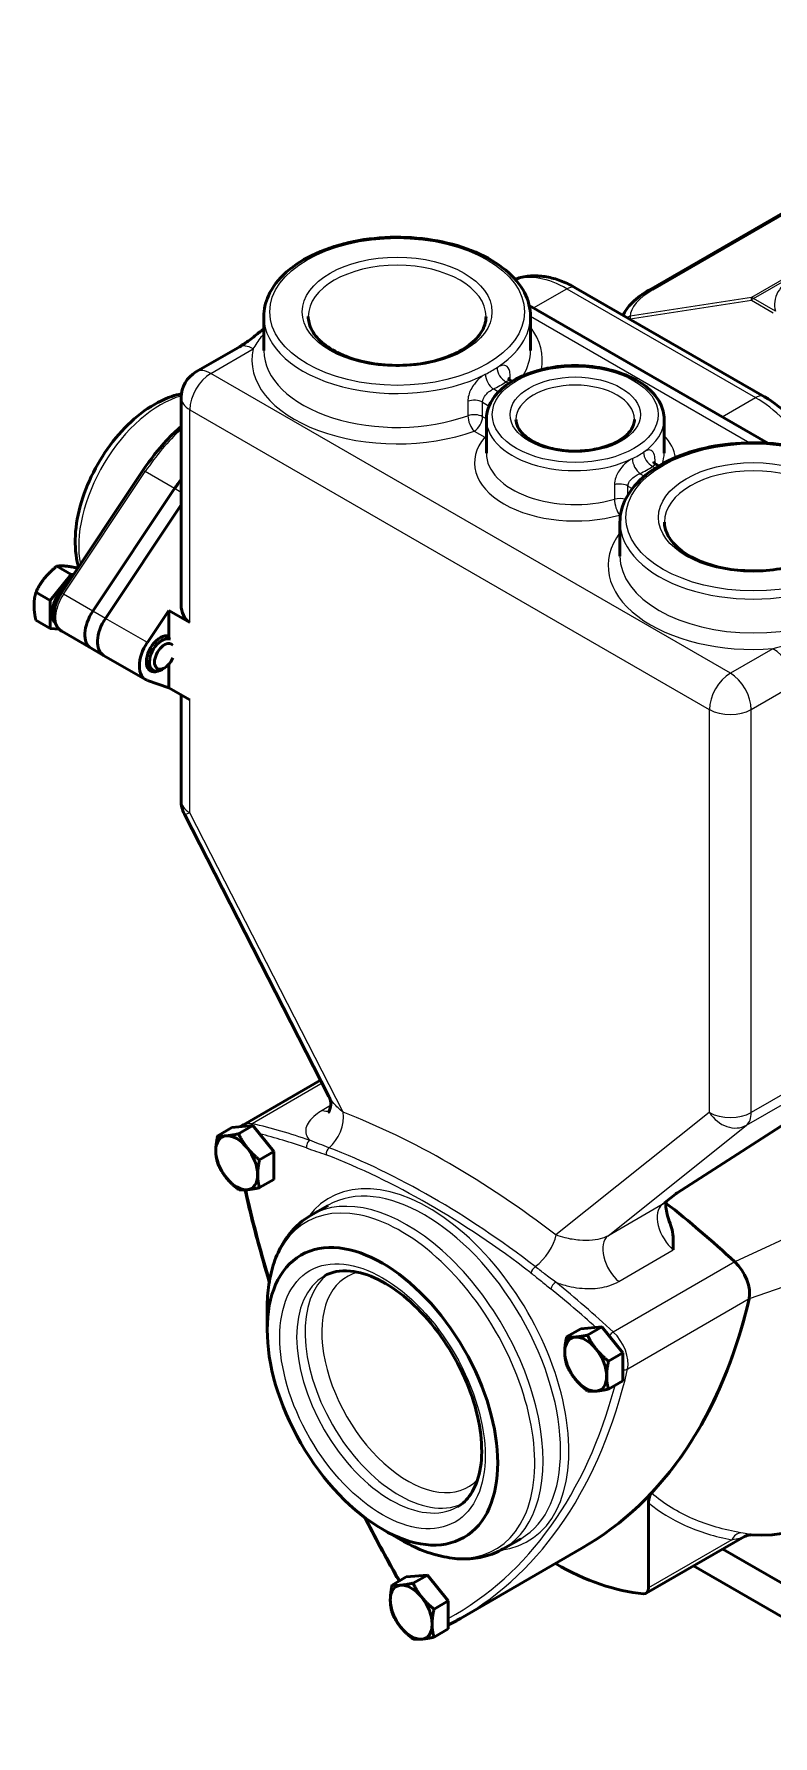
# Model space of a CAD drawing. Header units: millimetres. Extents: x 0 to 840, y 0 to 594.
# Drawn here: x 636.9 to 686.8, y 154.6 to 269.5 of the extents above; entities that cross this region are included whole.
import ezdxf

# ---------------------------------------------------------------- set-up
doc = ezdxf.new("R2010")
doc.units = ezdxf.units.MM
doc.header["$LTSCALE"] = 2
doc.layers.add('Co ban', color=7, linetype='Continuous', lineweight=50)
doc.layers.add('Lien manh', color=7, linetype='Continuous', lineweight=25, true_color=0x020305)

msp = doc.modelspace()

# ---------------------------------------------------------------- linework, layer by layer
at = {"layer": 'Co ban'}
for p, q in [((702.2, 265.93), (678.44, 252.22)), ((673.5, 252.36), (686.23, 245.02)), ((670.35, 251.18), (686.47, 241.88)), ((652.44, 248.14), (652.44, 250.43)), ((670.44, 248.14), (670.44, 250.43)), ((647.86, 246.69), (650.73, 248.35)), ((669.2, 246.06), (669.09, 246.12)), ((646.86, 244.96), (646.86, 230.97)), ((667.46, 241.2), (667.46, 243.49)), ((679.46, 241.2), (679.46, 243.49)), ((679.1, 240.34), (678.94, 240.43)), ((638.76, 231.75), (644.28, 240.03)), ((640.9, 230.53), (646.42, 238.82)), ((640.9, 230.53), (646.42, 238.82)), ((641.75, 230.04), (646.86, 237.71)), ((641.75, 230.04), (646.86, 237.71)), ((676.48, 234.26), (676.48, 236.55)), ((639.44, 233.01), (638.47, 233.57)), ((639.89, 233.44), (639.89, 233.44)), ((639.44, 233.01), (638.02, 231.25)), ((639.6, 233), (639.44, 233.01)), ((638.02, 231.25), (637.06, 231.81)), ((638.02, 231.25), (638.02, 229.37)), ((638.02, 229.37), (637.06, 229.92)), ((646.03, 230.59), (644.58, 228.41)), ((646.03, 230.59), (647.44, 229.77)), ((646.03, 230.59), (646.03, 228.85)), ((638.02, 229.37), (638.63, 229.31)), ((640.78, 228.04), (638.8, 229.18)), ((645.76, 228.86), (646.03, 228.71)), ((646.03, 228.85), (646.03, 228.7)), ((641.63, 227.55), (640.78, 228.04)), ((644.46, 225.91), (641.63, 227.55)), ((644.56, 226.78), (644.97, 226.54)), ((645.74, 226.7), (645.57, 226.6)), ((646.03, 226.94), (646.03, 225.36)), ((644.58, 225.86), (646.03, 225.36)), ((647.44, 224.54), (646.03, 225.36)), ((646.86, 224.88), (646.86, 217.74)), ((647.08, 216.83), (656.84, 197.76)), ((656.27, 198.86), (651.07, 195.85)), ((680.31, 191.23), (693.75, 199.89)), ((650.29, 195.67), (649.33, 195.11)), ((650.29, 195.67), (651.7, 195.8)), ((651.7, 195.8), (650.74, 195.24)), ((651.7, 195.8), (653.12, 194.04)), ((653.12, 194.04), (652.15, 193.48)), ((653.12, 194.04), (653.12, 192.15)), ((653.12, 192.15), (652.15, 191.6)), ((680.33, 191.24), (679.49, 190.57)), ((656.78, 190.4), (655.6, 189.72)), ((652.67, 182), (652.67, 183.45)), ((673.84, 182.07), (672.88, 181.52)), ((673.84, 182.07), (675.25, 182.2)), ((675.25, 182.2), (674.29, 181.64)), ((675.25, 182.2), (676.67, 180.44)), ((676.67, 180.44), (675.71, 179.88)), ((676.67, 180.44), (676.67, 178.55)), ((676.67, 178.55), (675.71, 178)), ((678.41, 164.57), (678.41, 170.31)), ((660.45, 168.53), (661.7, 167.81)), ((669.78, 167.89), (668.6, 167.21)), ((678.25, 164.21), (684.89, 168.04)), ((673.91, 167.25), (665.71, 162.51)), ((701.32, 156.86), (683.42, 167.19)), ((701.32, 154.57), (681.44, 166.05)), ((662.06, 165.32), (661.1, 164.76)), ((662.06, 165.32), (663.48, 165.44)), ((663.48, 165.44), (662.52, 164.89)), ((663.48, 165.44), (664.89, 163.69)), ((664.89, 163.69), (663.93, 163.13)), ((664.89, 163.69), (664.89, 161.8)), ((664.89, 161.8), (663.93, 161.24))]:
    msp.add_line(p, q, dxfattribs=at)
for centre, start, end in [((648.86, 244.96), 120, 180), ((648.86, 217.74), 180, 207.1084)]:
    msp.add_arc(centre, 2, start, end, dxfattribs=at)
for centre, major_axis, ratio, start_param, end_param in [((650.84, 234.99), (5, 8.66), 0.57735, 1.383219, 1.46053), ((650.84, 234.99), (5, 8.66), 0.57735, 1.383219, 1.46053), ((639.44, 231.12), (-0.9, -1.56), 0.57735, 4.078736, 6.070477), ((639.52, 231.08), (-0.9, -1.56), 0.57735, 4.317869, 5.77484), ((641.78, 229.77), (-1, -1.73), 0.57735, 4.602122, 6.283185), ((641.78, 229.77), (-1, -1.73), 0.57735, 4.602122, 6.283185), ((642.63, 229.28), (-1, -1.73), 0.57735, 4.602122, 6.283185), ((642.63, 229.28), (-1, -1.73), 0.57735, 4.602122, 6.283185), ((648.86, 231.9), (-1.51, -2.06), 0.636873, 5.566493, 6.351892), ((645.46, 227.65), (-0.67, -1.16), 0.57735, 3.287216, 7.042643), ((645.57, 227.58), (0.6, 1.04), 0.57735, 0.055671, 3.926828), ((645.46, 227.65), (-1, -1.73), 0.57735, 4.602122, 6.393452), ((645.74, 227.48), (-0.477, -0.827), 0.57735, 2.933329, 8.062246), ((650.61, 193.28), (-1, 1.73), 0.57735, 6.021386, 7.068583), ((650.61, 193.28), (-1, 1.73), 0.57735, 4.974188, 6.021386), ((650.61, 193.28), (-1, 1.73), 0.57735, 3.926991, 4.974188), ((650.61, 193.28), (1, -1.73), 0.57735, 3.926991, 4.974188), ((650.61, 193.28), (1, -1.73), 0.57735, 4.974188, 6.021386), ((650.61, 193.28), (1, -1.73), 0.57735, 6.021386, 7.068583), ((679.16, 192.87), (-1.17, 1.63), 0.505732, 3.044653, 3.115894), ((672.05, 146.7), (-30, 51.96), 0.57735, 5.206553, 5.319247), ((672.05, 146.7), (30, -51.96), 0.57735, 2.06496, 2.177654), ((683.82, 185.26), (-1, 1.73), 0.57735, 3.694626, 5.206553), ((683.82, 185.26), (1, -1.73), 0.57735, 0.553033, 2.06496), ((678.98, 188.21), (11, -19.05), 0.57735, 5.919449, 7.467285), ((643.91, 219.21), (30, -51.96), 0.57735, 0, 0.553033), ((643.91, 219.21), (30, -51.96), 0.57735, 0.171865, 0.553033), ((674.17, 179.68), (-1, 1.73), 0.57735, 6.021386, 7.068583), ((674.17, 179.68), (1, -1.73), 0.57735, 3.926991, 4.974188), ((674.17, 179.68), (-1, 1.73), 0.57735, 4.974188, 6.021386), ((674.17, 179.68), (-1, 1.73), 0.57735, 3.926991, 4.974188), ((674.17, 179.68), (1, -1.73), 0.57735, 4.974188, 6.021386), ((674.17, 179.68), (1, -1.73), 0.57735, 6.021386, 7.068583), ((672.05, 184.21), (11, -19.05), 0.57735, 5.502074, 5.894938), ((662.39, 162.93), (-1, 1.73), 0.57735, 6.021386, 7.068583), ((662.39, 162.93), (-1, 1.73), 0.57735, 4.974188, 6.021386), ((677.85, 164.9), (0.4, -0.693), 0.57735, 5.894938, 7.068583), ((662.39, 162.93), (1, -1.73), 0.57735, 3.926991, 4.974188), ((662.39, 162.93), (-1, 1.73), 0.57735, 3.926991, 4.974188), ((662.39, 162.93), (1, -1.73), 0.57735, 6.021386, 7.068583), ((662.39, 162.93), (1, -1.73), 0.57735, 4.974188, 6.021386)]:
    msp.add_ellipse(centre, major_axis=major_axis, ratio=ratio, start_param=start_param, end_param=end_param, dxfattribs=at)
msp.add_ellipse((660.45, 177.51), major_axis=(-5.5, 9.53), ratio=0.57735, dxfattribs=at)
for points, knots in [([(670.44, 250.43), (670.44, 250.98), (670.3, 251.54), (669.74, 252.6), (669.31, 253.1), (668.21, 254.03), (667.52, 254.44), (665.96, 255.11), (665.09, 255.37), (663.25, 255.71), (662.29, 255.8), (660.37, 255.78), (659.42, 255.69), (657.6, 255.32), (656.74, 255.05), (655.2, 254.35), (654.53, 253.93), (653.43, 252.96), (653.01, 252.42), (652.55, 251.38), (652.44, 250.91), (652.44, 250.43)], [3.926991, 3.926991, 3.926991, 3.926991, 4.221448, 4.221448, 4.531175, 4.531175, 4.856696, 4.856696, 5.184125, 5.184125, 5.510305, 5.510305, 5.835959, 5.835959, 6.162221, 6.162221, 6.489712, 6.489712, 6.81462, 6.81462, 7.068583, 7.068583, 7.068583, 7.068583]), ([(669.41, 252.94), (669.53, 252.99), (669.65, 253.03), (670.07, 253.14), (670.39, 253.18), (671.02, 253.18), (671.33, 253.15), (671.96, 253.02), (672.28, 252.93), (672.89, 252.69), (673.2, 252.54), (673.5, 252.36)], [5.591905, 5.591905, 5.591905, 5.591905, 5.6548668, 5.6548668, 5.8119464, 5.8119464, 5.969026, 5.969026, 6.1261057, 6.1261057, 6.2831853, 6.2831853, 6.2831853, 6.2831853]), ([(676.69, 250.52), (676.75, 250.65), (676.83, 250.78), (677.03, 251.08), (677.16, 251.24), (677.47, 251.54), (677.65, 251.69), (678.02, 251.96), (678.22, 252.09), (678.44, 252.22)], [-0.5830858, -0.5830858, -0.5830858, -0.5830858, -0.4712389, -0.4712389, -0.3141593, -0.3141593, -0.1570796, -0.1570796, 0, 0, 0, 0]), ([(650.73, 248.35), (650.93, 248.46), (651.15, 248.61), (651.62, 248.95), (651.86, 249.14), (652.22, 249.43), (652.33, 249.52), (652.44, 249.61)], [0, 0, 0, 0, 0.2929823, 0.2929823, 0.5859645, 0.5859645, 0.7087972, 0.7087972, 0.7087972, 0.7087972]), ([(667.44, 250.43), (667.44, 250.06), (667.32, 249.68), (666.86, 248.99), (666.54, 248.67), (665.74, 248.12), (665.27, 247.88), (664.21, 247.49), (663.63, 247.34), (662.39, 247.15), (661.75, 247.12), (660.47, 247.16), (659.83, 247.24), (658.64, 247.5), (658.09, 247.68), (657.12, 248.14), (656.7, 248.4), (656.04, 248.98), (655.79, 249.29), (655.51, 249.88), (655.44, 250.15), (655.44, 250.43)], [2.356194, 2.356194, 2.356194, 2.356194, 2.727063, 2.727063, 3.050698, 3.050698, 3.359675, 3.359675, 3.669476, 3.669476, 3.981108, 3.981108, 4.293246, 4.293246, 4.604351, 4.604351, 4.913448, 4.913448, 5.224177, 5.224177, 5.497787, 5.497787, 5.497787, 5.497787]), ([(679.46, 243.49), (679.46, 243.86), (679.37, 244.23), (679.01, 244.94), (678.73, 245.28), (678.01, 245.9), (677.56, 246.18), (676.52, 246.64), (675.94, 246.82), (674.72, 247.06), (674.08, 247.12), (672.8, 247.12), (672.16, 247.06), (670.95, 246.81), (670.37, 246.63), (669.34, 246.17), (668.88, 245.88), (668.14, 245.22), (667.85, 244.85), (667.54, 244.14), (667.46, 243.81), (667.46, 243.49)], [3.926991, 3.926991, 3.926991, 3.926991, 4.210596, 4.210596, 4.513795, 4.513795, 4.841058, 4.841058, 5.172336, 5.172336, 5.501804, 5.501804, 5.830422, 5.830422, 6.159927, 6.159927, 6.491222, 6.491222, 6.818098, 6.818098, 7.068583, 7.068583, 7.068583, 7.068583]), ([(668.93, 246.28), (668.93, 246.28), (668.94, 246.27), (668.95, 246.25), (668.96, 246.23), (669.01, 246.18), (669.04, 246.15), (669.09, 246.12), (669.09, 246.12), (669.09, 246.12)], [-0.4813222, -0.4813222, -0.4813222, -0.4813222, -0.4437241, -0.4437241, -0.380666, -0.380666, -0.317608, -0.317608, -0.3160527, -0.3160527, -0.3160527, -0.3160527]), ([(639.95, 233.52), (639.91, 233.63), (639.88, 233.74), (639.71, 234.49), (639.68, 235.19), (639.8, 236.65), (639.97, 237.43), (640.48, 238.97), (640.82, 239.73), (641.64, 241.18), (642.12, 241.86), (643.18, 243.08), (643.76, 243.62), (644.98, 244.49), (645.61, 244.83), (646.45, 245.11), (646.66, 245.17), (646.87, 245.21)], [1.285501, 1.285501, 1.285501, 1.285501, 1.345461, 1.345461, 1.673659, 1.673659, 2.011229, 2.011229, 2.346303, 2.346303, 2.679923, 2.679923, 3.014833, 3.014833, 3.352346, 3.352346, 3.462638, 3.462638, 3.462638, 3.462638]), ([(686.23, 245.02), (686.88, 244.64), (687.51, 244.14), (688.68, 242.99), (689.22, 242.32), (689.77, 241.48), (689.85, 241.35), (689.93, 241.22)], [0, 0, 0, 0, 0.3446284, 0.3446284, 0.6885235, 0.6885235, 0.7492539, 0.7492539, 0.7492539, 0.7492539]), ([(644.28, 240.03), (644.77, 240.76), (645.31, 241.45), (646.2, 242.41), (646.52, 242.72), (646.86, 243.01)], [2.4664611, 2.4664611, 2.4664611, 2.4664611, 2.7365137, 2.7365137, 2.8830898, 2.8830898, 2.8830898, 2.8830898]), ([(677.46, 243.49), (677.46, 243.24), (677.38, 242.98), (677.04, 242.52), (676.82, 242.32), (676.28, 241.97), (675.96, 241.81), (675.25, 241.57), (674.86, 241.47), (674.04, 241.36), (673.6, 241.33), (672.75, 241.37), (672.33, 241.42), (671.54, 241.6), (671.17, 241.73), (670.54, 242.03), (670.27, 242.2), (669.84, 242.58), (669.69, 242.77), (669.5, 243.14), (669.46, 243.32), (669.46, 243.49)], [2.356194, 2.356194, 2.356194, 2.356194, 2.760175, 2.760175, 3.079203, 3.079203, 3.382363, 3.382363, 3.68756, 3.68756, 3.995384, 3.995384, 4.303834, 4.303834, 4.610675, 4.610675, 4.914465, 4.914465, 5.220027, 5.220027, 5.497787, 5.497787, 5.497787, 5.497787]), ([(694.48, 236.55), (694.48, 237.1), (694.34, 237.66), (693.78, 238.72), (693.36, 239.22), (692.25, 240.15), (691.56, 240.56), (690, 241.23), (689.13, 241.49), (687.3, 241.83), (686.33, 241.92), (684.41, 241.9), (683.46, 241.81), (681.64, 241.44), (680.78, 241.17), (679.25, 240.47), (678.57, 240.05), (677.48, 239.08), (677.06, 238.54), (676.59, 237.5), (676.48, 237.03), (676.48, 236.55)], [3.926991, 3.926991, 3.926991, 3.926991, 4.221448, 4.221448, 4.531175, 4.531175, 4.856696, 4.856696, 5.184125, 5.184125, 5.510305, 5.510305, 5.835959, 5.835959, 6.162221, 6.162221, 6.489712, 6.489712, 6.81462, 6.81462, 7.068583, 7.068583, 7.068583, 7.068583]), ([(678.75, 240.63), (678.75, 240.63), (678.75, 240.63), (678.76, 240.61), (678.77, 240.59), (678.81, 240.53), (678.85, 240.49), (678.91, 240.45), (678.92, 240.44), (678.94, 240.43)], [-0.4828987, -0.4828987, -0.4828987, -0.4828987, -0.4519325, -0.4519325, -0.3980173, -0.3980173, -0.3346924, -0.3346924, -0.3181635, -0.3181635, -0.3181635, -0.3181635]), ([(691.48, 236.55), (691.48, 236.17), (691.37, 235.8), (690.9, 235.11), (690.58, 234.79), (689.78, 234.24), (689.31, 234), (688.26, 233.61), (687.67, 233.46), (686.44, 233.27), (685.79, 233.24), (684.51, 233.28), (683.87, 233.35), (682.68, 233.62), (682.13, 233.8), (681.16, 234.25), (680.74, 234.52), (680.08, 235.1), (679.83, 235.41), (679.55, 236), (679.48, 236.27), (679.48, 236.55)], [2.356194, 2.356194, 2.356194, 2.356194, 2.727063, 2.727063, 3.050698, 3.050698, 3.359675, 3.359675, 3.669476, 3.669476, 3.981108, 3.981108, 4.293246, 4.293246, 4.604351, 4.604351, 4.913448, 4.913448, 5.224177, 5.224177, 5.497787, 5.497787, 5.497787, 5.497787]), ([(638.8, 229.18), (638.69, 229.24), (638.6, 229.33), (638.44, 229.54), (638.38, 229.67), (638.29, 229.96), (638.27, 230.14), (638.28, 230.5), (638.31, 230.69), (638.42, 231.07), (638.49, 231.26), (638.64, 231.55), (638.7, 231.65), (638.76, 231.75)], [0.785398, 0.785398, 0.785398, 0.785398, 1.022937, 1.022937, 1.284473, 1.284473, 1.602785, 1.602785, 1.938998, 1.938998, 2.27521, 2.27521, 2.466461, 2.466461, 2.466461, 2.466461]), ([(656.78, 196.67), (656.78, 196.67), (656.8, 196.69), (656.86, 196.78), (656.9, 196.86), (656.96, 197.11), (656.97, 197.29), (656.92, 197.58), (656.88, 197.68), (656.84, 197.76)], [0.3327074, 0.3327074, 0.3327074, 0.3327074, 0.4762892, 0.4762892, 0.6381302, 0.6381302, 0.83512, 0.83512, 0.9849492, 0.9849492, 0.9849492, 0.9849492]), ([(651.17, 191.45), (651.42, 190.34), (651.69, 189.23), (652.25, 187.15), (652.52, 186.19), (652.81, 185.22)], [1.8579973, 1.8579973, 1.8579973, 1.8579973, 1.9196547, 1.9196547, 1.9728232, 1.9728232, 1.9728232, 1.9728232]), ([(655.6, 189.72), (655.22, 189.5), (654.87, 189.23), (654.24, 188.59), (653.96, 188.23), (653.49, 187.43), (653.29, 187), (652.98, 186.07), (652.87, 185.58), (652.71, 184.54), (652.67, 184), (652.67, 183.45)], [0.7853982, 0.7853982, 0.7853982, 0.7853982, 0.9424778, 0.9424778, 1.0995574, 1.0995574, 1.2566371, 1.2566371, 1.4137167, 1.4137167, 1.5707963, 1.5707963, 1.5707963, 1.5707963]), ([(679.86, 189.18), (679.78, 189.39), (679.71, 189.59), (679.62, 189.96), (679.59, 190.13), (679.57, 190.4), (679.58, 190.5), (679.59, 190.61), (679.59, 190.64), (679.6, 190.66)], [4.1480289, 4.1480289, 4.1480289, 4.1480289, 4.3931858, 4.3931858, 4.6252231, 4.6252231, 4.8387786, 4.8387786, 4.9271894, 4.9271894, 4.9271894, 4.9271894]), ([(679.86, 189.18), (679.94, 188.98), (679.99, 188.79), (680.1, 188.16), (680.08, 187.71), (680.07, 187.39), (680.07, 187.39), (680.07, 187.39)], [1.8201805, 1.8201805, 1.8201805, 1.8201805, 1.9457169, 1.9457169, 2.2612617, 2.2612617, 2.2621905, 2.2621905, 2.2621905, 2.2621905]), ([(656.52, 185.63), (657, 185.91), (657.59, 186.04), (658.86, 185.91), (659.5, 185.72), (660.8, 185.08), (661.46, 184.64), (662.74, 183.54), (663.37, 182.89), (664.53, 181.42), (665.06, 180.6), (665.96, 178.9), (666.33, 178.02), (666.87, 176.28), (667.04, 175.42), (667.18, 173.84), (667.15, 173.1), (666.9, 171.84), (666.68, 171.31), (666.16, 170.52), (665.86, 170.24), (665.52, 170.05)], [5.497787, 5.497787, 5.497787, 5.497787, 5.890039, 5.890039, 6.211054, 6.211054, 6.516144, 6.516144, 6.822836, 6.822836, 7.131902, 7.131902, 7.441565, 7.441565, 7.749818, 7.749818, 8.055368, 8.055368, 8.362672, 8.362672, 8.63938, 8.63938, 8.63938, 8.63938]), ([(678.6, 170.97), (678.54, 170.91), (678.5, 170.82), (678.43, 170.59), (678.41, 170.45), (678.41, 170.31)], [0, 0, 0, 0, 0.1084987, 0.1084987, 0.2220256, 0.2220256, 0.2220256, 0.2220256]), ([(659.25, 169.33), (659.29, 169.27), (659.32, 169.21), (660.06, 167.76), (660.8, 166.39), (661.57, 165.04)], [2.26576781, 2.26576781, 2.26576781, 2.26576781, 2.26913553, 2.26913553, 2.34744061, 2.34744061, 2.34744061, 2.34744061]), ([(685.28, 168.15), (685.28, 168.15), (685.27, 168.15), (685.25, 168.15), (685.24, 168.15), (685.22, 168.14), (685.2, 168.14), (685.16, 168.14), (685.13, 168.13), (685.04, 168.11), (684.98, 168.09), (684.89, 168.04)], [-0.01991464, -0.01991464, -0.01991464, -0.01991464, -0.01280052, -0.01280052, -0.00568641, -0.00568641, 0.00142771, 0.00142771, 0.00854182, 0.00854182, 0.01565593, 0.01565593, 0.01565593, 0.01565593]), ([(661.7, 167.81), (662.18, 167.53), (662.67, 167.29), (663.64, 166.91), (664.13, 166.77), (665.09, 166.57), (665.56, 166.52), (666.49, 166.53), (666.94, 166.59), (667.81, 166.82), (668.22, 166.99), (668.6, 167.21)], [3.1415927, 3.1415927, 3.1415927, 3.1415927, 3.2986723, 3.2986723, 3.4557519, 3.4557519, 3.6128316, 3.6128316, 3.7699112, 3.7699112, 3.9269908, 3.9269908, 3.9269908, 3.9269908]), ([(664.89, 162.06), (664.92, 162.08), (664.96, 162.1), (665.05, 162.14), (665.11, 162.18), (665.23, 162.24), (665.29, 162.27), (665.41, 162.34), (665.47, 162.37), (665.59, 162.44), (665.65, 162.48), (665.71, 162.51)], [3.90038227, 3.90038227, 3.90038227, 3.90038227, 3.90344309, 3.90344309, 3.90933002, 3.90933002, 3.91521695, 3.91521695, 3.92110388, 3.92110388, 3.92699082, 3.92699082, 3.92699082, 3.92699082])]:
    msp.add_open_spline(points, degree=3, knots=knots, dxfattribs=at)
for points in [[(638.47, 233.57), (637.97, 233.17), (637.64, 232.76)], [(639.06, 233.58), (638.73, 233.61), (638.47, 233.57)], [(639.89, 233.44), (639.38, 233.55), (639.06, 233.58)], [(637.64, 232.76), (637.31, 232.35), (637.06, 231.81)], [(637.06, 231.81), (636.93, 231.37), (636.93, 230.94)], [(636.93, 230.94), (636.93, 230.5), (637.06, 229.92)], [(649.2, 194.1), (649.2, 194.54), (649.33, 195.11)], [(649.33, 195.11), (649.58, 195.07), (649.91, 195.1)], [(649.91, 195.1), (650.23, 195.13), (650.74, 195.24)], [(650.74, 195.24), (650.99, 194.7), (651.32, 194.29)], [(651.32, 194.29), (651.65, 193.88), (652.15, 193.48)], [(649.33, 193.23), (649.2, 193.66), (649.2, 194.1)], [(649.91, 192.28), (649.58, 192.68), (649.33, 193.23)], [(652.15, 193.48), (652.03, 192.9), (652.03, 192.47)], [(650.74, 191.47), (650.23, 191.87), (649.91, 192.28)], [(652.03, 192.47), (652.03, 192.03), (652.15, 191.6)], [(651.32, 191.46), (650.99, 191.43), (650.74, 191.47)], [(652.15, 191.6), (651.65, 191.49), (651.32, 191.46)], [(673.46, 181.51), (673.79, 181.54), (674.29, 181.64)], [(674.29, 181.64), (674.54, 181.1), (674.87, 180.69)], [(672.75, 180.5), (672.75, 180.94), (672.88, 181.52)], [(672.88, 179.63), (672.75, 180.06), (672.75, 180.5)], [(672.88, 181.52), (673.13, 181.48), (673.46, 181.51)], [(674.87, 180.69), (675.2, 180.28), (675.71, 179.88)], [(673.46, 178.68), (673.13, 179.09), (672.88, 179.63)], [(675.71, 179.88), (675.58, 179.3), (675.58, 178.87)], [(674.29, 177.87), (673.79, 178.27), (673.46, 178.68)], [(675.58, 178.87), (675.58, 178.43), (675.71, 178)], [(674.87, 177.86), (674.54, 177.83), (674.29, 177.87)], [(675.71, 178), (675.2, 177.89), (674.87, 177.86)], [(660.98, 163.75), (660.98, 164.18), (661.1, 164.76)], [(661.1, 164.76), (661.35, 164.72), (661.68, 164.75)], [(661.68, 164.75), (662.01, 164.78), (662.52, 164.89)], [(662.52, 164.89), (662.77, 164.34), (663.1, 163.94)], [(661.1, 162.88), (660.98, 163.31), (660.98, 163.75)], [(663.1, 163.94), (663.43, 163.53), (663.93, 163.13)], [(661.68, 161.92), (661.35, 162.33), (661.1, 162.88)], [(663.93, 163.13), (663.8, 162.55), (663.8, 162.11)], [(663.8, 162.11), (663.8, 161.68), (663.93, 161.24)], [(662.52, 161.12), (662.01, 161.52), (661.68, 161.92)], [(663.1, 161.11), (662.77, 161.08), (662.52, 161.12)], [(663.93, 161.24), (663.43, 161.14), (663.1, 161.11)]]:
    msp.add_rational_spline(points, [1, 1.0379548493, 1], degree=2, dxfattribs=at)
for points in [[(651.07, 195.85), (651.01, 195.82), (650.95, 195.77), (650.89, 195.72)], [(685.28, 168.15), (685.3, 168.15), (685.32, 168.15), (685.35, 168.14)]]:
    msp.add_open_spline(points, degree=3, dxfattribs=at)
at = {"layer": 'Lien manh'}
for p, q in [((716.17, 269.51), (685.35, 251.71)), ((685.49, 251.65), (716.17, 269.36)), ((678.69, 252.24), (702.45, 265.96)), ((670.65, 251.01), (672.9, 252.3)), ((672.9, 252.3), (685.63, 244.96)), ((685.35, 251.71), (677.17, 250.45)), ((677.17, 250.28), (685.35, 251.54)), ((685.35, 251.54), (686.82, 250.69)), ((686.97, 250.8), (685.49, 251.65)), ((670.44, 250.46), (685.25, 241.91)), ((648.86, 246.59), (651.73, 248.25)), ((683.93, 226.34), (648.86, 246.59)), ((667.4, 246.53), (667.4, 246.53)), ((668.78, 246.02), (668.98, 245.91)), ((669.07, 246.13), (669.07, 246.36)), ((668.25, 245.35), (667.93, 245.54)), ((683.38, 243.66), (685.63, 244.96)), ((647.44, 244.14), (682.51, 223.89)), ((647.44, 229.77), (647.44, 244.14)), ((666.22, 244.71), (666.22, 243.74)), ((667.21, 243.67), (667.21, 244.65)), ((667.21, 244.65), (667.65, 244.39)), ((666.64, 242.69), (667.36, 242.28)), ((667.46, 243.52), (667.21, 243.67)), ((678.68, 240.31), (678.87, 240.2)), ((678.85, 240.5), (678.85, 240.65)), ((638.92, 231.68), (644.44, 239.96)), ((646.42, 238.82), (644.44, 239.96)), ((678.12, 239.65), (677.83, 239.82)), ((646.86, 238.56), (646.42, 238.82)), ((676.1, 239.07), (676.1, 238.09)), ((677.02, 238.39), (677.02, 238.98)), ((677.02, 238.98), (677.31, 238.81)), ((676.46, 237.02), (676.51, 236.99)), ((640.9, 230.53), (638.92, 231.68)), ((641.75, 230.04), (640.9, 230.53)), ((644.58, 228.41), (641.75, 230.04)), ((686.8, 228), (683.93, 226.34)), ((685.34, 223.89), (688.22, 225.55)), ((647.44, 216.92), (647.44, 224.54)), ((682.51, 223.89), (682.51, 196.67)), ((685.34, 196.67), (685.34, 223.89)), ((657.79, 196.7), (647.44, 216.92)), ((699.48, 204.84), (685.34, 196.67)), ((685.01, 195.82), (699.15, 203.98)), ((693.66, 199.84), (680.25, 191.2)), ((656.38, 198.65), (651.66, 195.92)), ((656.95, 197.14), (656.39, 196.81)), ((682.51, 196.67), (672.16, 188.41)), ((675.65, 188.33), (685.01, 195.82)), ((680.25, 191.2), (679.32, 190.46)), ((679.32, 190.46), (675.65, 188.33)), ((692.11, 190.25), (684.23, 186.59)), ((676.4, 185.26), (680.07, 187.39)), ((684.23, 186.59), (676.03, 181.85)), ((693.31, 186.91), (685.2, 184.09)), ((685.2, 184.09), (677, 179.35)), ((684.04, 167.82), (678.41, 164.57))]:
    msp.add_line(p, q, dxfattribs=at)
for centre, major_axis in [((661.44, 250.75), (-8.6, 0)), ((661.44, 250.75), (6.4, 0)), ((673.46, 243.81), (-5.6, 0)), ((673.46, 243.81), (4.4, 0)), ((685.48, 236.87), (-8.6, 0)), ((685.48, 236.87), (6.4, 0)), ((660.45, 177.51), (4.9, -8.49))]:
    msp.add_ellipse(centre, major_axis=major_axis, ratio=0.57735, dxfattribs=at)
for centre, major_axis, ratio, start_param, end_param in [((661.44, 250.43), (-6, 0), 0.57735, 3.141593, 6.283185), ((672.9, 245.77), (-4, 6.93), 0.57735, 5.497787, 6.160452), ((691.71, 251.24), (-4.8, 0), 0.57735, 5.497787, 6.444316), ((672.9, 251.32), (0.6, 1.04), 0.57735, 0, 0.785398), ((682.37, 251.25), (5.18, 0.97), 0.410754, 2.279453, 3.064851), ((678.84, 251.52), (-0.4, 0.693), 0.57735, 5.759587, 6.283185), ((685.49, 251), (-0.122, 0.791), 0.107478, 0.423141, 0.791242), ((685.49, 251), (0.4, -0.693), 0.57735, 2.356194, 2.617994), ((685.49, 251), (0.4, 0.693), 0.57735, 0.785398, 1.047198), ((661.44, 250.43), (-9, 0), 0.57735, 0, 2.29493), ((661.44, 250.43), (9, 0), 0.57735, 5.55905, 6.283185), ((661.44, 247.49), (9.8, 0), 0.57735, 6.170523, 6.690047), ((677.31, 249.73), (0.8, 0), 0.909702, 1.754846, 2.057362), ((677.31, 249.73), (-0.8, 0), 0.694747, 4.896439, 4.957114), ((677.31, 249.73), (-0.122, 0.791), 0.107478, 0.423141, 0.791242), ((682.37, 251.08), (-5.08, -1.61), 0.697902, 6.065926, 6.075044), ((651.73, 246.62), (-1, 1.73), 0.57735, 5.497787, 6.283185), ((661.44, 247.49), (-9.8, 0), 0.57735, 6.14806, 8.41296), ((661.44, 248.14), (-9, 0), 0.57735, 0, 2.129775), ((661.44, 248.14), (9, 0), 0.57735, 5.9501, 6.283185), ((648.86, 244.96), (-1, -1.73), 0.57735, 3.926991, 5.497787), ((648.86, 244.96), (-1, 1.73), 0.57735, 5.497787, 6.283185), ((661.44, 250.43), (-9, 0), 0.57735, 2.294932, 2.417457), ((667.93, 246.19), (0.364, -0.712), 0.540919, 3.955802, 5.526598), ((661.44, 249.77), (9.8, 0), 0.57735, 5.436524, 5.55905), ((668.78, 246.68), (-0.437, 0.67), 0.611615, 0.752832, 2.323628), ((669.75, 246.12), (-0.8, 0), 0.57735, 5.724207, 6.063753), ((645.46, 238.1), (3.9, 6.75), 0.57735, 0.529303, 2.559815), ((648.86, 244.96), (-2, 0), 0.57735, 0, 0.785398), ((666.64, 244.32), (0.8, 0), 0.57735, 0.785398, 2.129775), ((673.46, 242.83), (-6.8, 0), 0.57735, 5.552022, 5.586137), ((668.25, 246.01), (0.454, -0.659), 0.626041, 5.449532, 5.505389), ((673.46, 243.49), (-4, 0), 0.57735, 3.141593, 6.283185), ((685.63, 243.98), (0.6, 1.04), 0.57735, 0, 0.785398), ((685.63, 238.42), (4, -6.93), 0.57735, 1.675024, 2.356194), ((666.64, 243.34), (0.8, 0), 0.57735, 0.785398, 2.129775), ((666.64, 243.34), (0.272, -0.752), 0.433005, 4.017227, 5.588023), ((648.86, 236.14), (5, 8.66), 0.57735, 1.072155, 1.46053), ((666.64, 243.34), (-0.4, -0.693), 0.57735, 0.785398, 2.356194), ((673.46, 243.49), (-6, 0), 0.57735, 0, 2.267844), ((673.46, 243.49), (6, 0), 0.57735, 5.586137, 6.283185), ((673.46, 240.55), (-6.8, 0), 0.57735, 5.827244, 8.309923), ((667.36, 242.93), (0.4, 0.693), 0.57735, 3.926991, 4.114337), ((667.36, 242.93), (0.61, -0.518), 0.733089, 5.269325, 5.41654), ((673.46, 240.55), (6.8, 0), 0.57735, 0.093786, 0.489957), ((673.46, 241.2), (-6, 0), 0.57735, 0, 2.026737), ((673.46, 243.49), (-6, 0), 0.57735, 2.267844, 2.444545), ((677.83, 240.48), (0.348, -0.72), 0.524156, 3.96743, 5.538226), ((673.46, 242.83), (6.8, 0), 0.57735, 5.409437, 5.586137), ((678.68, 240.97), (-0.454, 0.659), 0.626041, 0.737143, 2.307939), ((679.57, 240.45), (-0.8, 0), 0.57735, 5.827244, 6.042352), ((673.46, 241.2), (6, 0), 0.57735, 6.072502, 6.283185), ((644.61, 239.81), (-0.333, 0.222), 0.08985, 5.330743, 6.283185), ((676.46, 238.66), (0.8, 0), 0.57735, 0.785398, 2.026737), ((685.48, 236.55), (-6, 0), 0.57735, 3.141593, 6.283185), ((676.46, 237.68), (0.8, 0), 0.57735, 1.05584, 2.026737), ((676.46, 237.68), (0.218, -0.77), 0.359509, 4.045281, 5.616077), ((676.46, 237.68), (-0.4, -0.693), 0.57735, 0.785398, 0.906311), ((685.48, 233.61), (-9.8, 0), 0.57735, 5.876324, 7.989106), ((685.48, 236.55), (-9, 0), 0.57735, 0, 3.141593), ((685.48, 234.26), (9, 0), 0.57735, 3.141593, 6.283185), ((639.8, 230.91), (-1, -1.73), 0.57735, 4.602122, 6.283185), ((639.1, 231.52), (-0.333, 0.222), 0.08985, 5.330743, 6.283185), ((686.8, 226.37), (-1, 1.73), 0.57735, 3.926991, 5.497787), ((683.93, 224.71), (1, 1.73), 0.57735, 0.785398, 2.356194), ((683.93, 224.71), (1, -1.73), 0.57735, 0.785398, 2.356194), ((683.93, 224.71), (2, 0), 0.57735, 3.926991, 5.497787), ((648.86, 217.74), (-2, 0), 0.57735, 0, 0.785398), ((648.86, 217.74), (-1.78, -0.91), 0.071162, 0, 0.617278), ((656.06, 198.59), (1, -1.73), 0.57735, 5.735801, 6.099541), ((656.38, 195.88), (-0.72, -1.87), 0.664154, 0.855828, 2.259176), ((664.98, 142.61), (-31, 53.69), 0.57735, 5.333178, 5.662396), ((683.93, 197.49), (-2, 0), 0.57735, 0.785398, 2.356194), ((683.93, 197.49), (1.25, -1.56), 0.81339, 4.589751, 6.160547), ((683.93, 197.49), (1, -1.73), 0.57735, 0.087266, 0.785398), ((652.07, 194.12), (-1, 1.73), 0.57735, 5.789021, 6.283185), ((651.75, 195.56), (-0.09, -0.39), 0.718815, 3.732421, 4.290515), ((663.85, 141.96), (-30, 51.96), 0.57735, 5.694754, 5.789021), ((663.56, 141.8), (29.8, -51.62), 0.57735, 2.553161, 2.630261), ((655.6, 194.44), (0.131, 0.378), 0.679172, 0.665508, 2.236305), ((656.94, 193.98), (-0.144, -0.373), 0.664154, 3.99742, 5.400769), ((663.8, 141.93), (-30.01, 51.99), 0.57735, 5.333178, 5.662396), ((663.56, 141.8), (29.82, -51.64), 0.57735, 2.191585, 2.520804), ((663.56, 179.31), (6.7, -11.6), 0.57735, 6.037019, 9.670944), ((663.28, 179.15), (-6.5, 11.26), 0.57735, 3.141593, 6.283185), ((691.7, 181.82), (-29.8, 51.62), 0.57735, 1.071076, 1.183259), ((661.7, 178.23), (-6.38, 11.06), 0.57735, 2.356194, 7.068583), ((662.1, 178.47), (6.5, -11.26), 0.57735, 0, 3.141593), ((680.41, 188.78), (-1, 1.73), 0.57735, 0.087266, 2.11818), ((678.24, 192.13), (1.25, -1.56), 0.81339, 6.160547, 6.283185), ((670.75, 187.59), (-1.22, -1.59), 0.474937, 1.022651, 2.425999), ((676.73, 186.66), (-1, 1.73), 0.57735, 0.087266, 2.11818), ((670.76, 186), (0.244, 0.317), 0.474937, 1.022651, 2.425999), ((661.02, 177.84), (4.5, -7.79), 0.57735, 3.141593, 6.283185), ((661.58, 178.17), (-4.5, 7.79), 0.57735, 0.065965, 3.075627), ((662.15, 178.49), (4.1, -7.1), 0.57735, 2.975384, 6.449393), ((672.09, 184.92), (-0.251, -0.311), 0.453202, 4.007849, 5.578645), ((663.85, 141.96), (-30, 51.96), 0.57735, 5.206553, 5.30082), ((663.56, 141.8), (29.8, -51.62), 0.57735, 2.084946, 2.159228), ((675.95, 181.59), (-0.271, -0.294), 0.387261, 4.035702, 5.064634), ((675.62, 180.52), (-1, 1.73), 0.57735, 3.694626, 5.206553), ((635.71, 214.47), (30, -51.96), 0.57735, 0, 0.553033), ((676.72, 179.59), (-0.39, 0.091), 0.694786, 1.592436, 2.502686), ((635.43, 214.31), (29.8, -51.62), 0.57735, 6.271949, 6.807796), ((691.7, 181.82), (-29.8, 51.62), 0.57735, 1.482606, 1.562009), ((684.6, 167.49), (0.147, 0.786), 0.800078, 0.170263, 1.29577)]:
    msp.add_ellipse(centre, major_axis=major_axis, ratio=ratio, start_param=start_param, end_param=end_param, dxfattribs=at)
for points, knots in [([(651.73, 248.25), (651.89, 248.5), (652.07, 248.78), (652.34, 249.14), (652.39, 249.21), (652.44, 249.28)], [0, 0, 0, 0, 0.4222028, 0.4222028, 0.5144861, 0.5144861, 0.5144861, 0.5144861]), ([(669.07, 246.36), (669.07, 246.49), (669.06, 246.61), (668.99, 246.91), (668.9, 247.05), (668.69, 247.15), (668.57, 247.15), (668.36, 247.08), (668.27, 247.04), (668.18, 246.98)], [-0.6313429, -0.6313429, -0.6313429, -0.6313429, -0.5119303, -0.5119303, -0.2844057, -0.2844057, -0.1093868, -0.1093868, 0, 0, 0, 0]), ([(667.4, 246.53), (667.3, 246.48), (667.2, 246.42), (666.94, 246.21), (666.79, 246.05), (666.48, 245.65), (666.34, 245.38), (666.23, 244.98), (666.22, 244.84), (666.22, 244.71)], [2.519894, 2.519894, 2.519894, 2.519894, 2.6292778, 2.6292778, 2.8042967, 2.8042967, 3.0318213, 3.0318213, 3.1512339, 3.1512339, 3.1512339, 3.1512339]), ([(668.78, 246.02), (668.83, 246.06), (668.87, 246.08), (668.97, 246.13), (669.02, 246.14), (669.07, 246.13), (669.08, 246.12), (669.09, 246.12)], [0, 0, 0, 0, 0.1093868, 0.1093868, 0.2844057, 0.2844057, 0.3160527, 0.3160527, 0.3160527, 0.3160527]), ([(667.21, 244.65), (667.21, 244.71), (667.22, 244.78), (667.29, 244.98), (667.37, 245.1), (667.57, 245.3), (667.66, 245.38), (667.82, 245.48), (667.88, 245.51), (667.93, 245.54)], [-3.1512339, -3.1512339, -3.1512339, -3.1512339, -3.0318213, -3.0318213, -2.8042967, -2.8042967, -2.6292778, -2.6292778, -2.519891, -2.519891, -2.519891, -2.519891]), ([(668.25, 245.35), (668.21, 245.32), (668.17, 245.28), (668.11, 245.19), (668.09, 245.14), (668.07, 245.09)], [0, 0, 0, 0, 0.1044511, 0.1044511, 0.1910355, 0.1910355, 0.1910355, 0.1910355]), ([(678.85, 240.65), (678.85, 240.81), (678.84, 240.95), (678.76, 241.24), (678.69, 241.35), (678.5, 241.43), (678.4, 241.43), (678.22, 241.36), (678.14, 241.32), (678.06, 241.26)], [-0.6347881, -0.6347881, -0.6347881, -0.6347881, -0.4888312, -0.4888312, -0.2715729, -0.2715729, -0.1044511, -0.1044511, 0, 0, 0, 0]), ([(677.31, 240.83), (677.22, 240.78), (677.12, 240.73), (676.88, 240.55), (676.73, 240.41), (676.42, 240.04), (676.28, 239.8), (676.14, 239.4), (676.1, 239.23), (676.1, 239.07)], [2.5274388, 2.5274388, 2.5274388, 2.5274388, 2.6318899, 2.6318899, 2.7990117, 2.7990117, 3.01627, 3.01627, 3.1622269, 3.1622269, 3.1622269, 3.1622269]), ([(678.68, 240.31), (678.72, 240.35), (678.75, 240.37), (678.84, 240.43), (678.88, 240.44), (678.92, 240.44), (678.93, 240.44), (678.94, 240.43)], [0, 0, 0, 0, 0.1044511, 0.1044511, 0.2715729, 0.2715729, 0.3181635, 0.3181635, 0.3181635, 0.3181635]), ([(677.02, 238.98), (677.02, 239.06), (677.04, 239.14), (677.14, 239.34), (677.24, 239.45), (677.45, 239.62), (677.55, 239.68), (677.71, 239.77), (677.77, 239.8), (677.83, 239.82)], [-3.1622269, -3.1622269, -3.1622269, -3.1622269, -3.01627, -3.01627, -2.7990117, -2.7990117, -2.6318899, -2.6318899, -2.5274388, -2.5274388, -2.5274388, -2.5274388]), ([(695.19, 232.84), (695.04, 232.6), (694.85, 232.34), (694.41, 231.83), (694.16, 231.57), (693.55, 231.05), (693.21, 230.79), (692.59, 230.38), (692.34, 230.23), (691.51, 229.74), (690.88, 229.42), (689.83, 228.95), (689.41, 228.78), (688.22, 228.35), (687.47, 228.14), (686.8, 228)], [0, 0, 0, 0, 0.422203, 0.422203, 0.844399, 0.844399, 1.245917, 1.245917, 1.479849, 1.479849, 1.996482, 1.996482, 2.346505, 2.346505, 3.002581, 3.002581, 3.002581, 3.002581]), ([(657.79, 196.7), (657.55, 196.89), (657.34, 197.09), (657.03, 197.44), (656.92, 197.6), (656.84, 197.76)], [-1.6831691, -1.6831691, -1.6831691, -1.6831691, -1.2929409, -1.2929409, -0.9849492, -0.9849492, -0.9849492, -0.9849492]), ([(656.39, 196.81), (656.23, 196.72), (656.08, 196.62), (655.57, 196.23), (655.35, 195.92), (655.22, 195.33), (655.32, 195.05), (655.54, 194.8)], [0, 0, 0, 0, 0.171213, 0.171213, 0.668576, 0.668576, 1.168316, 1.168316, 1.168316, 1.168316]), ([(655.32, 194.28), (655.54, 194.2), (655.77, 194.13), (656.22, 193.98), (656.43, 193.9), (656.65, 193.82)], [-0.4823622, -0.4823622, -0.4823622, -0.4823622, -0.2353973, -0.2353973, 0, 0, 0, 0]), ([(656.84, 194.3), (656.62, 194.39), (656.4, 194.47), (655.97, 194.63), (655.75, 194.71), (655.54, 194.8)], [0, 0, 0, 0, 0.2353973, 0.2353973, 0.4823622, 0.4823622, 0.4823622, 0.4823622]), ([(675.65, 188.33), (675.54, 188.28), (675.43, 188.23), (675.1, 188.12), (674.86, 188.07), (674.34, 188.02), (674.04, 188.02), (673.42, 188.08), (673.09, 188.13), (672.56, 188.27), (672.35, 188.33), (672.16, 188.41)], [-1.683151, -1.683151, -1.683151, -1.683151, -1.470083, -1.470083, -1.129173, -1.129173, -0.744632, -0.744632, -0.310745, -0.310745, 0, 0, 0, 0]), ([(672.15, 185.21), (671.9, 185.39), (671.64, 185.58), (671.18, 185.94), (670.97, 186.11), (670.75, 186.27)], [0, 0, 0, 0, 0.2608148, 0.2608148, 0.4823628, 0.4823628, 0.4823628, 0.4823628]), ([(670.47, 185.84), (670.68, 185.68), (670.88, 185.52), (671.33, 185.15), (671.57, 184.95), (671.81, 184.76)], [-0.4823628, -0.4823628, -0.4823628, -0.4823628, -0.2608148, -0.2608148, 0, 0, 0, 0]), ([(672.15, 185.21), (672.42, 185.11), (672.71, 185.02), (673.49, 184.83), (673.99, 184.78), (674.92, 184.79), (675.35, 184.86), (675.97, 185.05), (676.19, 185.15), (676.4, 185.26)], [0.514855, 0.514855, 0.514855, 0.514855, 0.744632, 0.744632, 1.129173, 1.129173, 1.470083, 1.470083, 1.683151, 1.683151, 1.683151, 1.683151]), ([(678.41, 170.31), (679.16, 169.7), (679.97, 169.2), (681.84, 168.35), (682.92, 168.03), (684.04, 167.82)], [0.185413, 0.185413, 0.185413, 0.185413, 1.424532, 1.424532, 2.849064, 2.849064, 2.849064, 2.849064]), ([(684.64, 168.29), (683.5, 168.49), (682.41, 168.8), (680.38, 169.68), (679.44, 170.26), (678.6, 170.97)], [-2.849064, -2.849064, -2.849064, -2.849064, -1.424532, -1.424532, 0, 0, 0, 0]), ([(684.04, 167.82), (684.23, 167.86), (684.41, 167.9), (684.64, 167.95), (684.71, 167.97), (684.82, 168.01), (684.86, 168.02), (684.89, 168.04)], [-0.4954585, -0.4954585, -0.4954585, -0.4954585, -0.2477293, -0.2477293, -0.1238646, -0.1238646, -0.0156559, -0.0156559, -0.0156559, -0.0156559]), ([(685.35, 168.14), (685.36, 168.15), (685.34, 168.15), (685.26, 168.17), (685.21, 168.18), (685.02, 168.22), (684.84, 168.25), (684.64, 168.29)], [0, 0, 0, 0, 0.1238646, 0.1238646, 0.2477293, 0.2477293, 0.4954585, 0.4954585, 0.4954585, 0.4954585])]:
    msp.add_open_spline(points, degree=3, knots=knots, dxfattribs=at)

doc.saveas('drawing.dxf')
